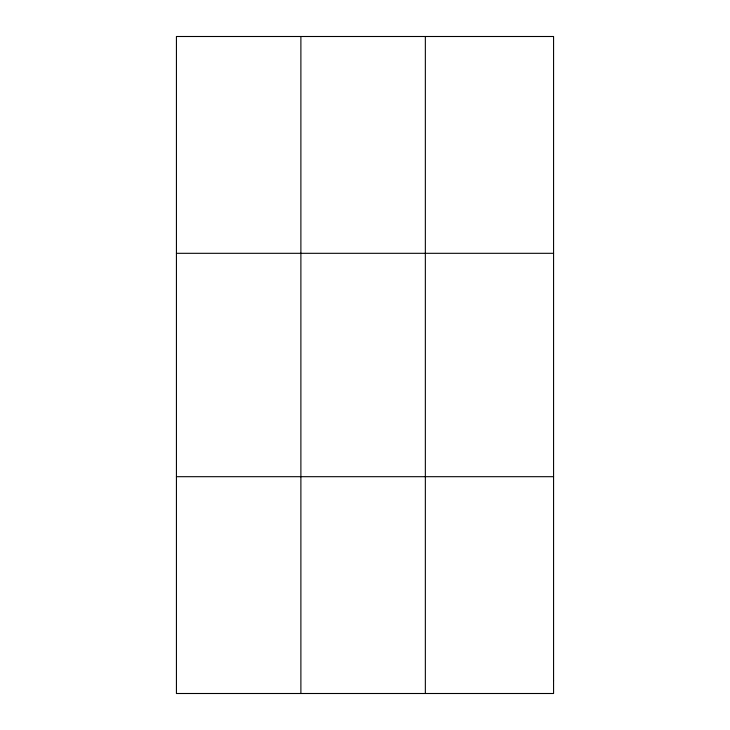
<?xml version="1.0" encoding="UTF-8"?>
<svg xmlns="http://www.w3.org/2000/svg" width="730" height="730" viewBox="0 0 730 730"><rect width="100%" height="100%" fill="white"/><g stroke="black" fill="none" stroke-linecap="round" stroke-linejoin="round"><path stroke-width="1.09" d="M300.888 36.5L300.888 693.5M425.344 36.5L425.344 693.5M176.432 253.31L553.568 253.31M176.432 476.69L553.568 476.69M553.568 680.743L553.568 693.5L176.432 693.5L176.432 36.5L553.568 36.5L553.568 680.743"/></g></svg>
